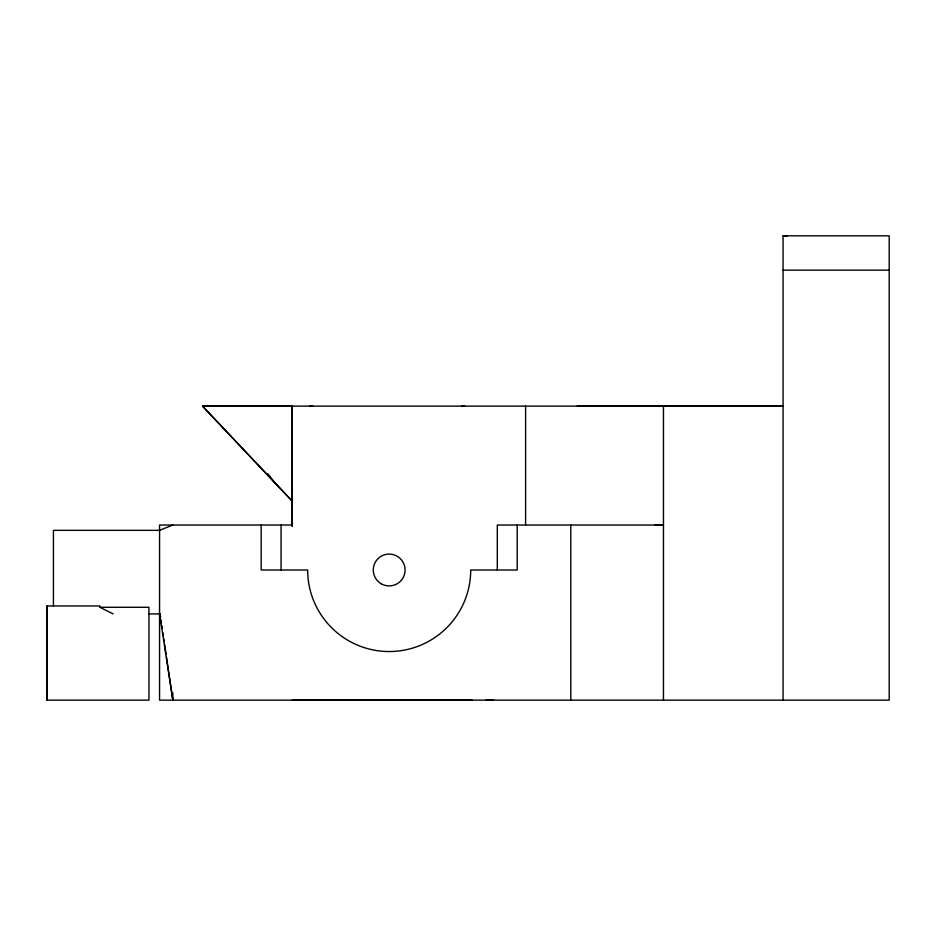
<?xml version="1.0" encoding="UTF-8"?>
<svg xmlns="http://www.w3.org/2000/svg" width="936" height="936" viewBox="0 0 936 936"><rect width="100%" height="100%" fill="white"/><g stroke="black" fill="none" stroke-linecap="round" stroke-linejoin="round"><path stroke-width="1.4" d="M292.231 526.009L292.231 406.095L202.492 406.13L292.231 501.146L202.492 406.13L783.069 406.107L640.832 406.084L642.4 406.084M172.832 525.026L159.565 530.338L53.434 530.338L53.434 605.955M461.565 406.154L464.689 406.165M472.177 700.14L292.219 700.14M577.255 406.13L698.782 406.13M699.274 406.095L698.584 406.095M451.749 700.14L462.419 700.128M493.518 700.14L485.983 700.128M783.069 700.14L783.069 235.825L889.2 235.825L889.2 700.14L159.565 700.14L159.565 525.026L292.219 525.026M783.069 270.153L889.2 270.153M655.048 525.026L663.472 525.026L497.308 525.026L497.308 570.001M99.859 607.277L148.953 607.277L148.953 700.14L46.8 700.14L46.8 605.955L99.859 605.955L99.859 607.277L113.127 613.911M148.953 613.911L160.185 613.911M309.793 406.095L312.764 406.177M783.069 235.825L787.375 236.363M267.708 473.639L274.693 482.578M159.565 613.911L172.832 700.14L172.832 692.839M160.196 614.227L160.618 617.093M161.039 619.96L161.46 622.814M161.881 625.681L162.302 628.547M162.934 632.841L163.355 635.708M163.777 638.574L164.198 641.429M164.619 644.296L166.093 654.322M166.514 657.189L172.832 700.14M663.472 406.084L663.472 700.14M570.796 525.026L570.808 700.14M525.599 406.084L525.599 525.026M517.198 525.026L517.198 570.001L470.714 570.001A81.537 81.537 0 0 1 389.189 651.538A81.537 81.537 0 0 1 307.651 570.001L261.167 570.001L261.167 525.026M292.219 406.084L292.219 526.278M281.069 525.026L281.069 570.001M47.245 605.955L47.245 700.14M381.221 583.783A15.924 15.924 0 0 0 405.101 570.001A15.924 15.924 0 0 0 381.221 556.218A15.924 15.924 0 0 0 381.221 583.783"/></g></svg>
